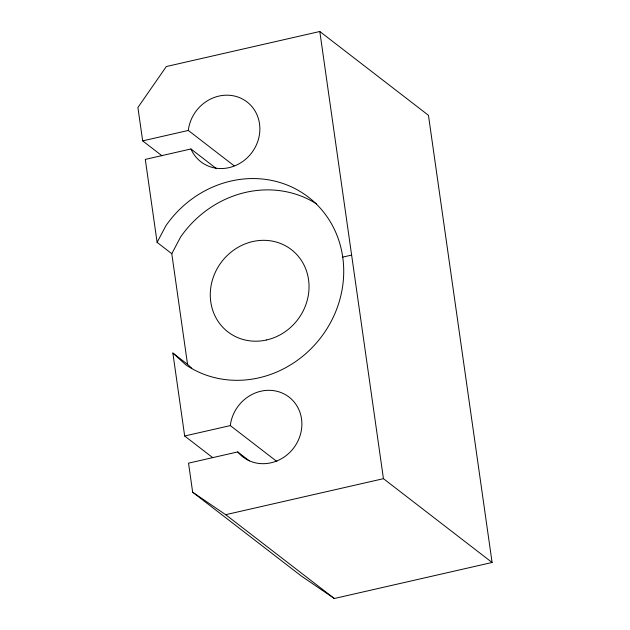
<?xml version="1.0" encoding="UTF-8"?>
<svg xmlns="http://www.w3.org/2000/svg" width="630" height="630" viewBox="0 0 630 630"><rect width="100%" height="100%" fill="white"/><g stroke="black" fill="none" stroke-linecap="round" stroke-linejoin="round"><path stroke-width="0.94" d="M191.835 368.266L187.535 364.353L171.785 253.701L157.106 242.377L165.942 225.658A103.911 95.571 -52.4 0 1 304.203 194.087A103.911 95.571 -52.4 0 1 324.001 333.215A103.911 95.571 -52.4 0 1 185.74 364.786L172.856 353.02L184.669 436.007L212.601 457.561M171.785 253.701L180.621 236.982A103.911 95.571 -52.4 0 1 316.488 203.844M184.669 436.007L230.312 425.589A37.784 34.752 -52.4 0 1 279.342 391.962A37.784 34.752 -52.4 0 1 294.714 446.56A37.784 34.752 -52.4 0 1 237.73 451.923L188.528 463.152L192.662 492.219L301.313 576.025L334.333 598.5L492.093 562.48L428.447 115.306L319.804 31.5L166.328 66.536L137.907 107.494L142.663 140.876L162.06 155.838M142.663 140.876L188.307 130.449A37.784 34.752 -52.4 0 1 240.188 97.91A37.784 34.752 -52.4 0 1 248.527 156.516A37.784 34.752 -52.4 0 1 190.945 148.971L145.294 159.39L157.106 242.377M342.736 257.119L351.627 255.087M192.662 492.219L225.69 514.694L383.442 478.674L492.093 562.48M188.307 130.449L234.1 165.769M190.945 148.971L216.555 168.722M172.856 353.02L187.535 364.353M230.312 425.589L276.877 461.506M237.73 451.923L249.37 460.9M225.69 514.694L334.333 598.5M319.804 31.5L383.442 478.674M266.655 339.956A51.951 47.785 -52.4 0 0 298.486 256.505A51.951 47.785 -52.4 0 0 213.822 275.83A51.951 47.785 -52.4 0 0 266.655 339.956"/></g></svg>
